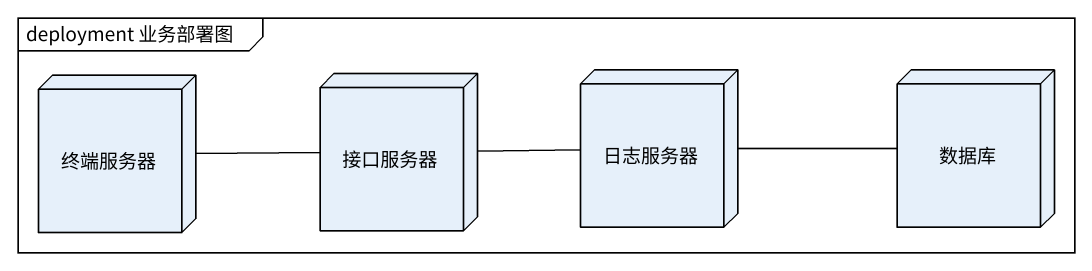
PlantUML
@startuml
mainframe deployment 业务部署图
node 终端服务器
node 接口服务器
node 日志服务器
node 数据库
终端服务器 -right- 接口服务器
接口服务器 -right- 日志服务器
日志服务器 -right- 数据库
@enduml
